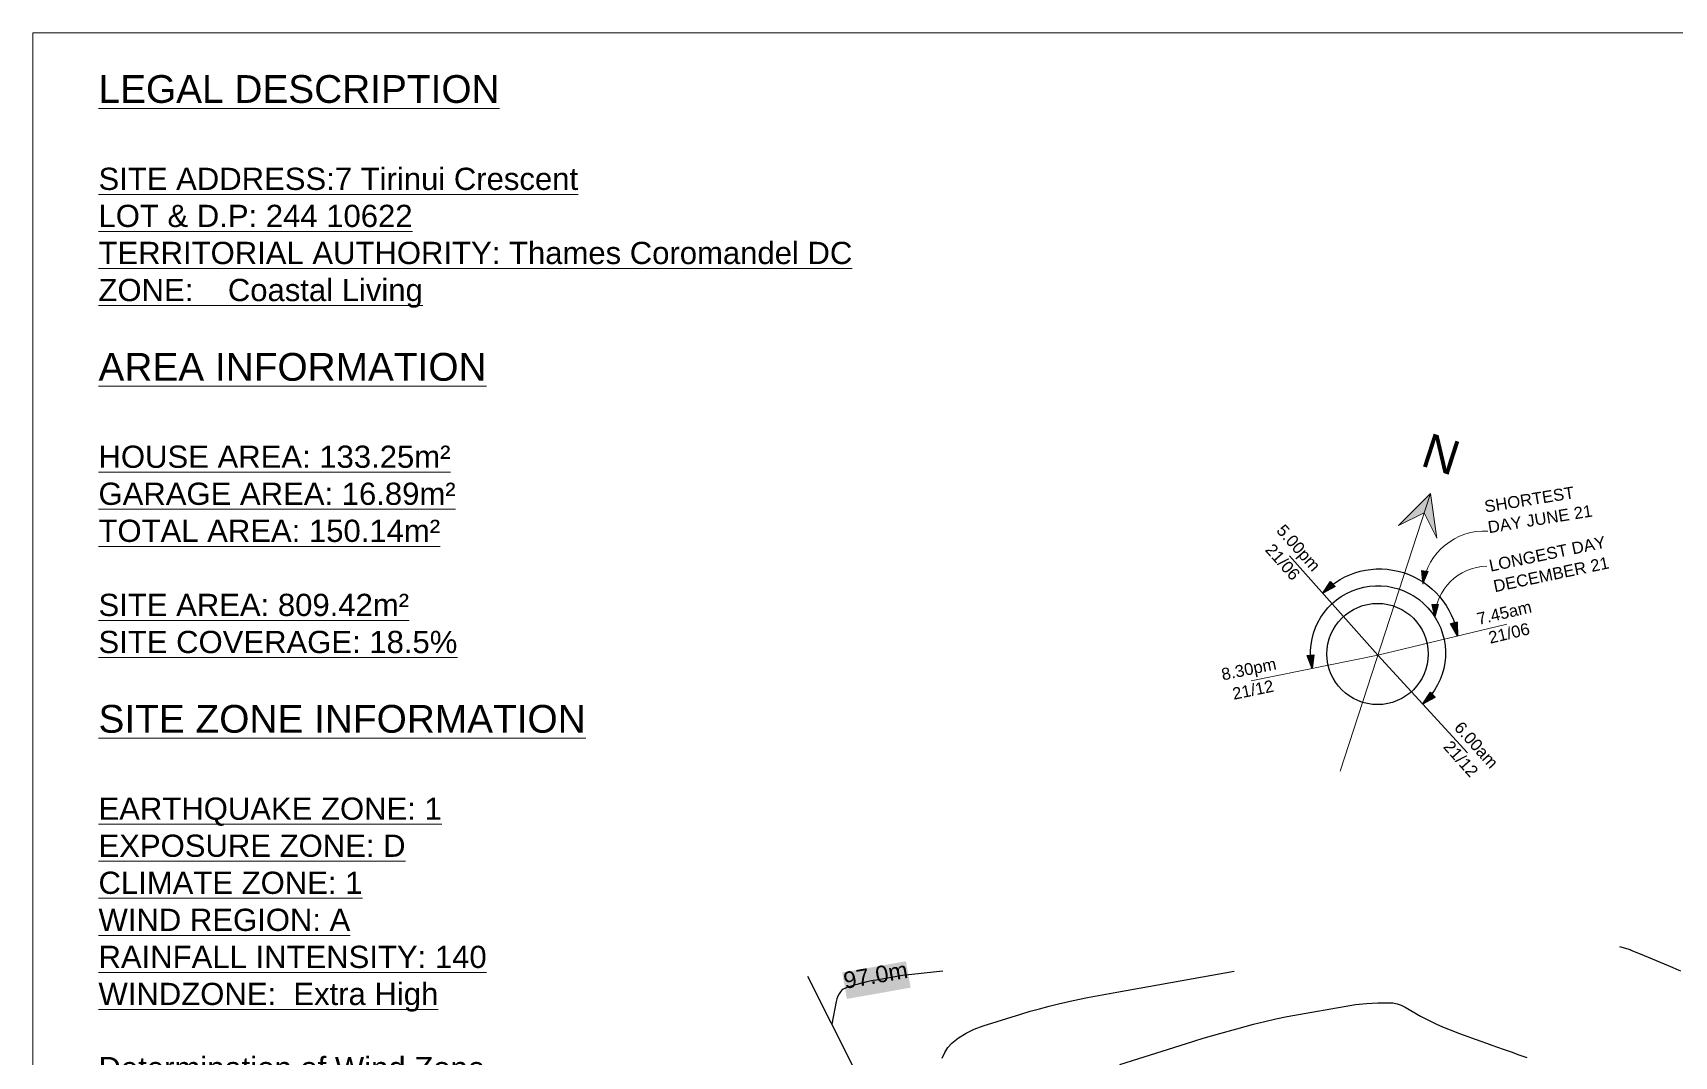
# Model space of a CAD drawing. Header units: metres. Extents: x -23 to 139, y -11 to 42.
# Drawn here: x -23.01 to 6.53, y 23.72 to 42.13 of the extents above; entities that cross this region are included whole.
import ezdxf

# ---------------------------------------------------------------- set-up
doc = ezdxf.new("R2010")
doc.units = ezdxf.units.M
doc.header["$LTSCALE"] = 96
doc.header["$MEASUREMENT"] = 0
doc.linetypes.add('Dash', pattern=[0.225, 0.15, -0.075])
for name, color, linetype, lineweight, true_color in [('01 Site Set', 7, 'Continuous', 18, 0x000000), ('01 Site Set - DRAWING BORDER', 7, 'Continuous', 18, 0x000000), ('01 Site Set - SITE LAYOUT', 7, 'Continuous', 18, 0x000000), ('CAD LAYER Site', 7, 'Continuous', 25, 0x000000), ('Terrain_ Elevation Data', 9, 'Dash', 25, 0x808080)]:
    doc.layers.add(name, color=color, linetype=linetype, lineweight=lineweight, true_color=true_color)

# ---------------------------------------------------------------- blocks, each defined once
blk = doc.blocks.new('Sun Angles - Stephen')
at = {"transparency": 33554687}
for p, q in [((-0.266, 2.971), (-0.266, 0)), ((-0.266, 1.242), (-1.432, 1.923)), ((-0.266, 1.242), (0.886, 1.945))]:
    blk.add_line(p, q, dxfattribs=at)
at = {"lineweight": 9, "transparency": 33554687}
for p, q in [((-0.11, 2.198), (-0.042, 2.209)), ((-0.054, 2.068), (-0.11, 2.198)), ((-0.054, 2.068), (-0.042, 2.209)), ((0.097, 1.902), (0.163, 1.922)), ((0.169, 1.781), (0.097, 1.902)), ((0.169, 1.781), (0.163, 1.922))]:
    blk.add_line(p, q, dxfattribs=at)
at = {"color": 18, "true_color": 0x000000, "transparency": 33554687}
blk.add_lwpolyline([(-0.062, 2.558), (-0.266, 2.763), (-0.474, 2.56), (-0.266, 2.971)], close=True, dxfattribs=at)
at = {"color": 18, "lineweight": 9, "true_color": 0x000000, "transparency": 33554687}
for points in [[(-0.11, 2.198), (-0.042, 2.209), (-0.054, 2.068)], [(0.097, 1.902), (0.163, 1.922), (0.169, 1.781)]]:
    blk.add_lwpolyline(points, close=True, dxfattribs=at)
at = {"color": 1, "lineweight": 25, "true_color": 0xff0000, "transparency": 33554687}
for points in [[(-0.994, 1.668, -0.621956), (0.445, 1.676), (0.397, 1.809), (0.34, 1.771), (0.445, 1.676)], [(-0.859, 0.906, -1.758659), (0.321, 0.912), (0.42, 1.013), (0.361, 1.047), (0.321, 0.912)]]:
    blk.add_lwpolyline(points, format="xyb", dxfattribs=at)
at = {"color": 18, "lineweight": 25, "true_color": 0x000000, "transparency": 33554687}
for points in [[(-0.954, 1.804), (-0.895, 1.769), (-0.994, 1.668)], [(0.34, 1.771), (0.397, 1.809), (0.445, 1.676)], [(-0.949, 1.015), (-0.887, 1.044), (-0.859, 0.906)], [(0.361, 1.047), (0.42, 1.013), (0.321, 0.912)]]:
    blk.add_lwpolyline(points, close=True, dxfattribs=at)
at = {"transparency": 33554687}
blk.add_lwpolyline([(-1.41, 0.593), (-0.266, 1.242), (0.909, 0.578)], dxfattribs=at)
at = {"lineweight": 25, "transparency": 33554687}
blk.add_circle((-0.272, 1.251), 0.515, dxfattribs=at)
at = {"lineweight": 9, "transparency": 33554687}
for centre, radius, start, end in [((0.575, 2.172), 0.637, 105.0393, 189.4061), ((0.684, 1.935), 0.538, 109.0442, 196.6508)]:
    blk.add_arc(centre, radius, start, end, dxfattribs=at)
at = {"color": 18, "true_color": 0x000000, "transparency": 33554687}
for points in [[(-0.266, 2.763), (-0.474, 2.56), (-0.266, 2.763), (-0.266, 2.971)], [(-0.266, 2.971), (-0.062, 2.558), (-0.266, 2.971), (-0.266, 2.763)]]:
    blk.add_solid(points, dxfattribs=at)
at = {"color": 18, "lineweight": 9, "true_color": 0x000000, "transparency": 33554687}
for points in [[(-0.054, 2.068), (-0.11, 2.198), (-0.054, 2.068), (-0.042, 2.209)], [(0.169, 1.781), (0.097, 1.902), (0.169, 1.781), (0.163, 1.922)]]:
    blk.add_solid(points, dxfattribs=at)
at = {"color": 18, "lineweight": 25, "true_color": 0x000000, "transparency": 33554687}
for points in [[(-0.994, 1.668), (-0.954, 1.804), (-0.994, 1.668), (-0.895, 1.769)], [(0.445, 1.676), (0.34, 1.771), (0.445, 1.676), (0.397, 1.809)], [(-0.859, 0.906), (-0.949, 1.015), (-0.859, 0.906), (-0.887, 1.044)], [(0.321, 0.912), (0.361, 1.047), (0.321, 0.912), (0.42, 1.013)]]:
    blk.add_solid(points, dxfattribs=at)
at = {"transparency": 33554687, "insert": (-0.462, 3.559), "char_height": 0.35, "attachment_point": 1}
blk.add_mtext('{\\fArial|b0|i0|p34;\\C18;\\H0.488827;\\H0.716x;N}', dxfattribs=at)
at = {"transparency": 33554687, "char_height": 0.12137}
for s, insert, width, attachment_point, rotation in [('\\fArial|b0|i0|c0|p0;SHORTEST', (0.328, 2.956), 1.13242, 7, 27.2), ('\\fArial|b0|i0|c0|p0;DAY JUNE 21\\P', (0.426, 2.767), 1.13242, 7, 27.2), ('\\fArial|b0|i0|c0|p0;LONGEST DAY\\P', (0.563, 2.4), 1.24015, 7, 29.8), ('\\fArial|b0|i0|c0|p0;DECEMBER 21\\P', (0.669, 2.215), 1.24015, 7, 29.8), ('\\fArial|b0|i0|c0|p0;5.00pm\\P', (-1.419, 1.946), 0.568, 8, 329.7), ('\\fArial|b0|i0|c0|p0;7.45am\\P', (0.856, 1.995), 0.568, 8, 31.4), ('\\fArial|b0|i0|c0|p0;21/06\\P', (0.967, 1.813), 0.54385, 8, 31.4), ('\\fArial|b0|i0|c0|p0;21/06\\P', (-1.51, 1.79), 0.54248, 8, 329.7), ('\\fArial|b0|i0|c0|p0;8.30pm\\P', (-1.423, 0.616), 0.568, 8, 29.6), ('\\fArial|b0|i0|c0|p0;6.00am\\P', (0.938, 0.628), 0.568, 8, 329.8), ('\\fArial|b0|i0|c0|p0;21/12\\P', (-1.334, 0.459), 0.54248, 8, 29.6), ('\\fArial|b0|i0|c0|p0;21/12\\P', (0.832, 0.445), 0.54523, 8, 329.8)]:
    blk.add_mtext(s, dxfattribs=dict(at, insert=insert, width=width, attachment_point=attachment_point, rotation=rotation))

msp = doc.modelspace()

# ---------------------------------------------------------------- linework, layer by layer
at = {"layer": '01 Site Set - DRAWING BORDER', "transparency": 33554687}
msp.add_lwpolyline([(59.158, 42.134), (59.158, -10.794), (-23.013, -10.794), (-23.013, 42.134)], close=True, dxfattribs=at)
at = {"layer": 'CAD LAYER Site', "transparency": 33554687}
msp.add_lwpolyline([(-5.255, -0.358), (-5.321, 3.072), (-5.155, 7.753), (-5.505, 13.479), (-6.73, 19.324), (-7.801, 22.634), (-9.062, 25.147)], dxfattribs=at)
at = {"layer": 'CAD LAYER Site', "color": 7, "true_color": 0xffffff, "transparency": 33554687}
msp.add_solid([(-7.298, 25.424), (-7.214, 24.949), (-8.445, 25.221), (-8.361, 24.746)], dxfattribs=at)
at = {"layer": 'Terrain_ Elevation Data', "transparency": 33554687}
for points in [[(6.647, 25.247), (6.429, 25.339), (6.21, 25.431), (5.992, 25.522), (5.773, 25.613), (5.755, 25.62), (5.737, 25.627), (5.718, 25.633), (5.7, 25.639), (5.551, 25.682)], [(-6.644, 23.682), (-6.6, 23.783), (-6.543, 23.872), (-6.471, 23.949), (-6.351, 24.045), (-6.217, 24.128), (-6.069, 24.2), (-5.907, 24.259), (-5.231, 24.471), (-5.062, 24.523), (-4.892, 24.57), (-4.721, 24.615), (-4.55, 24.656), (-4.289, 24.715), (-4.028, 24.77), (-3.766, 24.821), (-3.503, 24.869), (-1.392, 25.243)], [(-3.451, 23.568), (-2.249, 23.945), (-1.949, 24.038), (-1.647, 24.126), (-1.345, 24.21), (-1.042, 24.291), (-0.841, 24.34), (-0.639, 24.386), (-0.436, 24.428), (-0.232, 24.467), (0.588, 24.611), (0.791, 24.643), (0.993, 24.664), (1.193, 24.676), (1.392, 24.678), (1.467, 24.673), (1.541, 24.657), (1.614, 24.632), (1.684, 24.597), (1.964, 24.437), (2.034, 24.398), (2.105, 24.361), (2.177, 24.326), (2.25, 24.292), (2.347, 24.249), (2.446, 24.209), (2.545, 24.169), (2.645, 24.132), (3.048, 23.986), (3.149, 23.949), (3.249, 23.913), (3.35, 23.877), (3.451, 23.842), (3.593, 23.792), (3.735, 23.742), (3.878, 23.693)]]:
    msp.add_lwpolyline(points, dxfattribs=at)
at = {"layer": 'Terrain_ Elevation Data', "color": 11, "true_color": 0xff8040, "transparency": 33554687}
msp.add_lwpolyline([(-6.632, 25.245), (-7.361, 25.168), (-7.83, 25.085), (-7.888, 25.075), (-7.946, 25.063), (-8.004, 25.051), (-8.062, 25.038), (-8.1, 25.029), (-8.138, 25.019), (-8.175, 25.008), (-8.213, 24.997), (-8.363, 24.95), (-8.398, 24.936), (-8.429, 24.919), (-8.456, 24.897), (-8.478, 24.872), (-8.503, 24.835), (-8.524, 24.793), (-8.54, 24.748), (-8.552, 24.699), (-8.632, 24.289)], dxfattribs=at)

# ---------------------------------------------------------------- block references
at = {"layer": '01 Site Set', "linetype": 'Continuous', "lineweight": 0, "transparency": 33554687, "xscale": 1.769509537847588, "yscale": 1.769509537847588, "rotation": 342.004608344604}
msp.add_blockref('Sun Angles - Stephen', (0.964, 28.7), dxfattribs=at)

# ---------------------------------------------------------------- texts
at = {"layer": '01 Site Set - SITE LAYOUT', "transparency": 33554687, "insert": (-21.831, 41.373), "char_height": 0.45, "width": 15.75977, "attachment_point": 1}
msp.add_mtext('{\\fArial|b0|i0|p34;\\L\\C18;\\H0.698324;\\H0.716x;LEGAL DESCRIPTION\\fArial|b0|i0|p34;\\L\\C18;\\H0.698324;\\H0.716x;\\P\\fArial|b0|i0|p34;\\L\\C18;\\H0.698324;\\H0.716x;\\P\\fArial|b0|i0|p34;\\C18;\\H0.558659;\\H0.716x;SITE ADDRESS:7 Tirinui Crescent\\fArial|b0|i0|p34;\\C18;\\H0.558659;\\H0.716x;\\P\\fArial|b0|i0|p34;\\C18;\\H0.558659;\\H0.716x;LOT & D.P: 244 10622\\fArial|b0|i0|p34;\\C18;\\H0.558659;\\H0.716x;\\P\\fArial|b0|i0|p34;\\C18;\\H0.558659;\\H0.716x;TERRITORIAL AUTHORITY: Thames Coromandel DC\\fArial|b0|i0|p34;\\C18;\\H0.558659;\\H0.716x;\\P\\fArial|b0|i0|p34;\\C18;\\H0.558659;\\H0.716x;ZONE:    Coastal Living\\fArial|b0|i0|p34;\\C18;\\H0.558659;\\H0.716x;\\P\\fArial|b0|i0|p34;\\C18;\\H0.558659;\\H0.716x;\\P\\fArial|b0|i0|p34;\\L\\C18;\\H0.698324;\\H0.716x;AREA INFORMATION \\fArial|b0|i0|p34;\\L\\C18;\\H0.698324;\\H0.716x;\\P\\fArial|b0|i0|p34;\\L\\C18;\\H0.698324;\\H0.716x;\\P\\fArial|b0|i0|p34;\\C18;\\H0.558659;\\H0.716x;HOUSE AREA: 133.25m²\\fArial|b0|i0|p34;\\C18;\\H0.558659;\\H0.716x;\\P\\fArial|b0|i0|p34;\\C18;\\H0.558659;\\H0.716x;GARAGE AREA: 16.89m²\\fArial|b0|i0|p34;\\C18;\\H0.558659;\\H0.716x;\\P\\fArial|b0|i0|p34;\\C18;\\H0.558659;\\H0.716x;TOTAL AREA: 150.14m²\\fArial|b0|i0|p34;\\C18;\\H0.558659;\\H0.716x;\\P\\fArial|b0|i0|p34;\\C18;\\H0.558659;\\H0.716x;\\P\\fArial|b0|i0|p34;\\C18;\\H0.558659;\\H0.716x;SITE AREA: 809.42m²\\fArial|b0|i0|p34;\\C18;\\H0.558659;\\H0.716x;\\P\\fArial|b0|i0|p34;\\C18;\\H0.558659;\\H0.716x;SITE COVERAGE: 18.5% \\fArial|b0|i0|p34;\\C18;\\H0.558659;\\H0.716x;\\P\\fArial|b0|i0|p34;\\C18;\\H0.558659;\\H0.716x;\\P\\fArial|b0|i0|p34;\\L\\C18;\\H0.698324;\\H0.716x;SITE ZONE INFORMATION\\fArial|b0|i0|p34;\\L\\C18;\\H0.698324;\\H0.716x;\\P\\fArial|b0|i0|p34;\\L\\C18;\\H0.698324;\\H0.716x;\\P\\fArial|b0|i0|p34;\\C18;\\H0.558659;\\H0.716x;EARTHQUAKE ZONE: 1\\fArial|b0|i0|p34;\\C18;\\H0.558659;\\H0.716x;\\P\\fArial|b0|i0|p34;\\C18;\\H0.558659;\\H0.716x;EXPOSURE ZONE: D\\fArial|b0|i0|p34;\\C18;\\H0.558659;\\H0.716x;\\P\\fArial|b0|i0|p34;\\C18;\\H0.558659;\\H0.716x;CLIMATE ZONE: 1\\fArial|b0|i0|p34;\\C18;\\H0.558659;\\H0.716x;\\P\\fArial|b0|i0|p34;\\C18;\\H0.558659;\\H0.716x;WIND REGION: A\\fArial|b0|i0|p34;\\C18;\\H0.558659;\\H0.716x;\\P\\fArial|b0|i0|p34;\\C18;\\H0.558659;\\H0.716x;RAINFALL INTENSITY: 140\\fArial|b0|i0|p34;\\C18;\\H0.558659;\\H0.716x;\\P\\fArial|b0|i0|p34;\\C18;\\H0.558659;\\H0.716x;WINDZONE:  Extra High\\fArial|b0|i0|p34;\\C18;\\H0.558659;\\H0.716x;\\P\\fArial|b0|i0|p34;\\C18;\\H0.558659;\\H0.716x;\\P\\fArial|b0|i0|p34;\\L\\C18;\\H0.558659;\\H0.716x;Determination of Wind Zone\\fArial|b0|i0|p34;\\L\\C18;\\H0.558659;\\H0.716x;\\P\\fArial|b0|i0|p34;\\L\\C18;\\H0.558659;\\H0.716x;by Engineer}', dxfattribs=at)
at = {"layer": 'CAD LAYER Site', "color": 30, "true_color": 0xff7f00, "transparency": 33554687, "insert": (-7.872, 25.323), "char_height": 0.3, "attachment_point": 2, "rotation": 10.0286}
msp.add_mtext('{\\fArial|b0|i0|p34;\\C30;\\H0.418994;\\H0.716x;97.0m}', dxfattribs=at)

doc.saveas('drawing.dxf')
